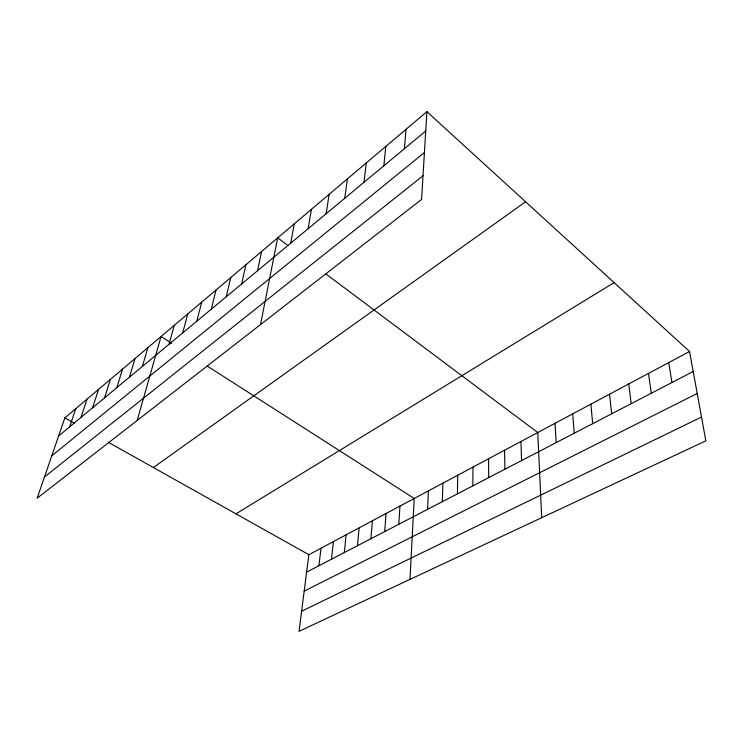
<?xml version="1.0" encoding="UTF-8"?>
<svg xmlns="http://www.w3.org/2000/svg" width="743" height="743" viewBox="0 0 743 743"><rect width="100%" height="100%" fill="white"/><g stroke="black" fill="none" stroke-linecap="round" stroke-linejoin="round"><path stroke-width="1.11" d="M472.854 485.848L472.975 467.096M457.409 493.863L457.753 475.223M442.336 501.683L442.893 483.154M427.624 509.317L428.386 490.9M409.997 579.373L414.213 498.46L207.213 366.03M426.891 111.654L421.587 199.43L37.15 498.209L64.845 417.9L426.891 111.654L689.55 351.495L705.85 440.84L299.02 631.346L308.856 554.705L689.55 351.495M398.815 524.27L399.957 506.076M384.707 531.598L386.026 513.515M370.924 538.74L372.419 520.769M404.406 148.73L405.994 129.328M357.467 545.724L359.12 527.874M344.315 552.551L346.127 534.802M383.834 165.828L385.812 146.399M331.471 559.219L333.431 541.582M318.905 565.739L321.004 548.213M363.949 182.341L366.299 162.903M344.733 198.307L347.418 178.877M326.149 213.752L329.149 194.332M308.159 228.695L311.456 209.294M290.736 243.165L294.312 223.801M260.496 324.626L277.687 237.862L287.82 245.441M257.505 270.777L261.573 251.487M241.642 283.956L245.933 264.722M226.253 296.736L230.757 277.557M211.318 309.153L216.009 290.03M196.811 321.199L201.687 302.15M182.722 332.901L187.765 313.917M169.023 344.278L174.233 325.369M137.195 420.454L161.064 336.505L171.726 343.331M142.377 366.42L147.876 347.668M129.403 377.193L135.04 358.525M116.8 387.67L122.549 369.095M104.531 397.867L110.391 379.376M92.587 407.786L98.559 389.388M80.959 417.445L87.024 399.14M69.628 426.853L75.795 408.641M58.595 436.02L425.72 131.028M51.75 455.868L424.42 152.538M44.459 477.006L423.018 175.766M153.374 467.542L525.589 201.78M235.958 513.831L614.108 282.609M306.618 572.119L693.2 371.491M304.184 591.112L697.213 393.493M301.602 611.238L701.513 417.055M64.845 417.9L74.541 423.343M108.209 442.215L308.856 554.705M325.936 273.972L537.765 432.519L541.703 517.704M668.709 362.621L671.941 382.515M648.444 373.441L651.286 393.242M628.736 383.955L631.206 403.663M609.557 394.199L611.684 413.795M590.889 404.155L592.682 423.659M572.723 413.86L574.19 433.253M555.012 423.306L556.191 442.596M520.954 441.491L521.567 460.558M504.562 450.239L504.915 469.204M488.578 458.775L488.68 477.628"/></g></svg>
